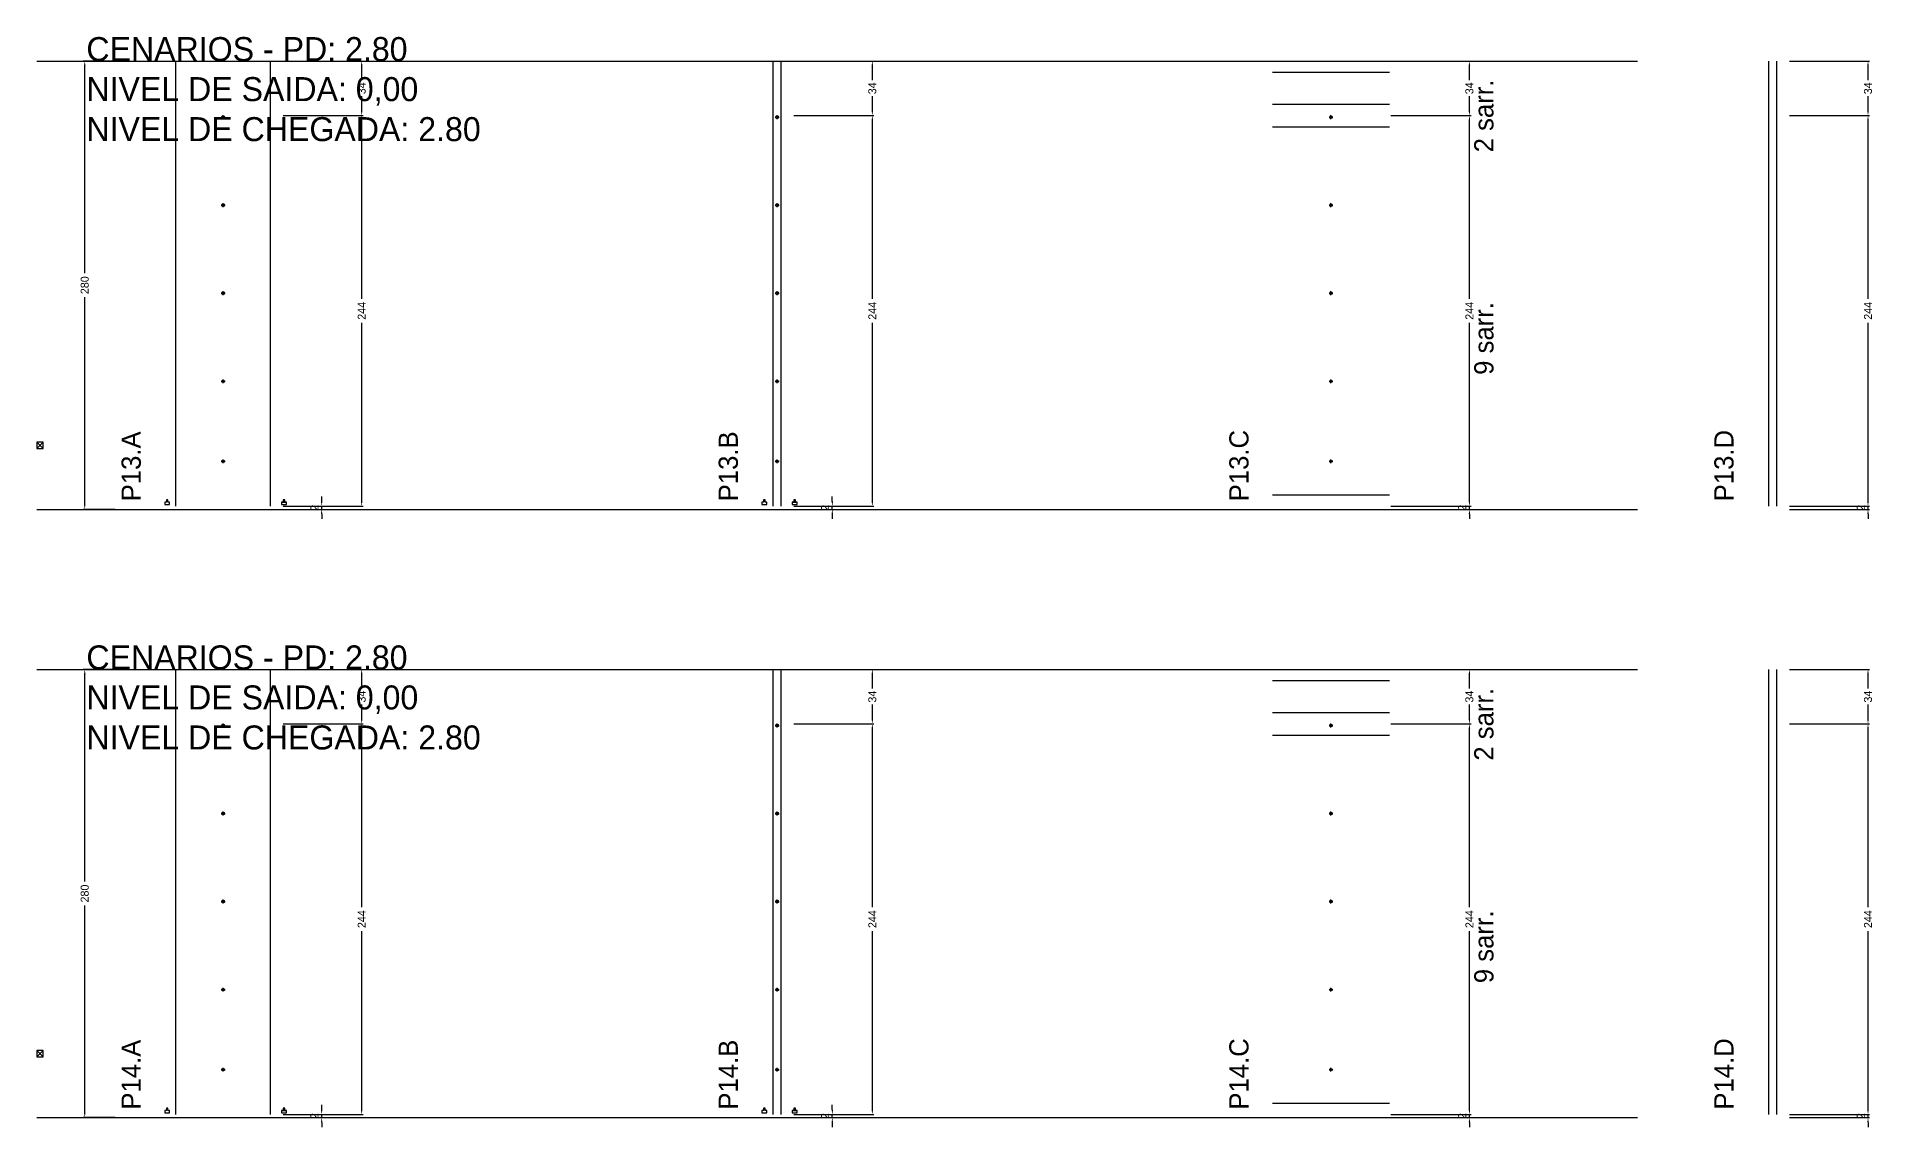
# Model space of a CAD drawing. Header units: centimetres. Extents: x -7000 to 4307, y -13306 to 295.
# Drawn here: x -7000 to -5853, y -5326 to -4645 of the extents above; entities that cross this region are included whole.
import ezdxf

# ---------------------------------------------------------------- set-up
doc = ezdxf.new("R2010")
doc.units = ezdxf.units.CM
doc.linetypes.add('DASHED', pattern=[2, -2])
for name, color, linetype in [('COTA', 241, 'Continuous'), ('COTAS FURACAO', 16, 'Continuous'), ('NOMENCLATURA', 7, 'Continuous'), ('Nível', 160, 'Continuous'), ('SARR_2.2x7', 40, 'Continuous')]:
    doc.layers.add(name, color=color, linetype=linetype)
doc.dimstyles.new('PAINEL-NOVA', dxfattribs={"dimtxt": 5, "dimasz": 3, "dimexe": 1, "dimexo": 1, "dimgap": 1, "dimtad": 1, "dimcen": 2.5, "dimazin": 3, "dimtfac": 1, "dimtmove": 0, "dimatfit": 3})

# ---------------------------------------------------------------- blocks, each defined once
blk = doc.blocks.new('_CLOSEDFILLED')
at = {"color": 0, "linetype": 'BYBLOCK'}
blk.add_solid([(-1, 0.16), (0, 0), (-1, -0.16)], dxfattribs=at)
blk = doc.blocks.new('*D409')
for p, q in [((-6951, -4660), (-6971, -4660)), ((-6970, -4792.5), (-6970, -4663)), ((-6970, -4937), (-6970, -4807.5)), ((-6951, -4940), (-6971, -4940))]:
    blk.add_line(p, q)
at = {"layer": 'Defpoints'}
for p in [(-6950, -4660), (-6970, -4940), (-6950, -4940)]:
    blk.add_point(p, dxfattribs=at)
at = {"layer": 'COTA', "xscale": 3, "yscale": 3}
for p, rotation in [((-6970, -4660), 90), ((-6970, -4940), 270)]:
    blk.add_blockref('_CLOSEDFILLED', p, dxfattribs=dict(at, rotation=rotation))
at = {"layer": 'COTA', "insert": (-6970, -4800), "char_height": 5, "attachment_point": 5, "rotation": 90}
blk.add_mtext('280', dxfattribs=at)
blk = doc.blocks.new('MULDURA')
at = {"layer": 'Paineis'}
for p, q in [((0, 0), (4, 4)), ((4, 0), (0, 4))]:
    blk.add_line(p, q, dxfattribs=at)
blk.add_lwpolyline([(0, 0), (4, 0), (4, 4), (0, 4)], close=True, dxfattribs=at)
blk = doc.blocks.new('*D411')
for p, q in [((-6846, -4694), (-6796, -4694)), ((-6797, -4808.5), (-6797, -4697)), ((-6797, -4935), (-6797, -4823.5)), ((-6846, -4938), (-6796, -4938))]:
    blk.add_line(p, q)
at = {"layer": 'Defpoints'}
for p in [(-6847, -4694), (-6847, -4938), (-6797, -4938)]:
    blk.add_point(p, dxfattribs=at)
at = {"layer": 'COTA', "xscale": 3, "yscale": 3}
for p, rotation in [((-6797, -4694), 90), ((-6797, -4938), 270)]:
    blk.add_blockref('_CLOSEDFILLED', p, dxfattribs=dict(at, rotation=rotation))
at = {"layer": 'COTA', "insert": (-6797, -4816), "char_height": 5, "attachment_point": 5, "rotation": 90}
blk.add_mtext('244', dxfattribs=at)
blk = doc.blocks.new('*D412')
for p, q in [((-6846, -4660), (-6796, -4660)), ((-6797, -4672), (-6797, -4663)), ((-6797, -4691), (-6797, -4682)), ((-6846, -4694), (-6796, -4694))]:
    blk.add_line(p, q)
at = {"layer": 'Defpoints'}
for p in [(-6847, -4660), (-6847, -4694), (-6797, -4694)]:
    blk.add_point(p, dxfattribs=at)
at = {"layer": 'COTA', "xscale": 3, "yscale": 3}
for p, rotation in [((-6797, -4660), 90), ((-6797, -4694), 270)]:
    blk.add_blockref('_CLOSEDFILLED', p, dxfattribs=dict(at, rotation=rotation))
at = {"layer": 'COTA', "insert": (-6797, -4677), "char_height": 5, "attachment_point": 5, "rotation": 90}
blk.add_mtext('34', dxfattribs=at)
blk = doc.blocks.new('SLIPTEE')
at = {"layer": 'Paineis'}
blk.add_lwpolyline([(0, 0), (3, 0), (3, 1.5), (2, 1.5), (2, 3), (1, 3), (1, 1.5), (0, 1.5)], close=True, dxfattribs=at)
blk = doc.blocks.new('SLIPTDD')
at = {"layer": 'Paineis'}
blk.add_line((0, 1.5), (3, 1.5), dxfattribs=at)
blk.add_lwpolyline([(0, 0), (3, 0), (3, 1.5), (2, 1.5), (2, 3), (1, 3), (1, 1.5), (0, 1.5)], close=True, dxfattribs=at)
blk = doc.blocks.new('furacao')
at = {"layer": 'COTAS FURACAO'}
for p, q in [((-1.2, 0), (1.2, 0)), ((0, -1.2), (0, 1.2))]:
    blk.add_line(p, q, dxfattribs=at)
blk.add_circle((0, 0), 0.8, dxfattribs=at)
blk = doc.blocks.new('*D414')
for p, q in [((-6527, -4694), (-6477, -4694)), ((-6478, -4808.5), (-6478, -4697)), ((-6478, -4935), (-6478, -4823.5)), ((-6527, -4938), (-6477, -4938))]:
    blk.add_line(p, q)
at = {"layer": 'Defpoints'}
for p in [(-6528, -4694), (-6528, -4938), (-6478, -4938)]:
    blk.add_point(p, dxfattribs=at)
at = {"layer": 'COTA', "xscale": 3, "yscale": 3}
for p, rotation in [((-6478, -4694), 90), ((-6478, -4938), 270)]:
    blk.add_blockref('_CLOSEDFILLED', p, dxfattribs=dict(at, rotation=rotation))
at = {"layer": 'COTA', "insert": (-6478, -4816), "char_height": 5, "attachment_point": 5, "rotation": 90}
blk.add_mtext('244', dxfattribs=at)
blk = doc.blocks.new('*D415')
for p, q in [((-6527, -4660), (-6477, -4660)), ((-6478, -4672), (-6478, -4663)), ((-6478, -4691), (-6478, -4682)), ((-6527, -4694), (-6477, -4694))]:
    blk.add_line(p, q)
at = {"layer": 'Defpoints'}
for p in [(-6528, -4660), (-6528, -4694), (-6478, -4694)]:
    blk.add_point(p, dxfattribs=at)
at = {"layer": 'COTA', "xscale": 3, "yscale": 3}
for p, rotation in [((-6478, -4660), 90), ((-6478, -4694), 270)]:
    blk.add_blockref('_CLOSEDFILLED', p, dxfattribs=dict(at, rotation=rotation))
at = {"layer": 'COTA', "insert": (-6478, -4677), "char_height": 5, "attachment_point": 5, "rotation": 90}
blk.add_mtext('34', dxfattribs=at)
blk = doc.blocks.new('*D417')
for p, q in [((-6154, -4694), (-6104, -4694)), ((-6105, -4808.5), (-6105, -4697)), ((-6105, -4935), (-6105, -4823.5)), ((-6154, -4938), (-6104, -4938))]:
    blk.add_line(p, q)
at = {"layer": 'Defpoints'}
for p in [(-6155, -4694), (-6155, -4938), (-6105, -4938)]:
    blk.add_point(p, dxfattribs=at)
at = {"layer": 'COTA', "xscale": 3, "yscale": 3}
for p, rotation in [((-6105, -4694), 90), ((-6105, -4938), 270)]:
    blk.add_blockref('_CLOSEDFILLED', p, dxfattribs=dict(at, rotation=rotation))
at = {"layer": 'COTA', "insert": (-6105, -4816), "char_height": 5, "attachment_point": 5, "rotation": 90}
blk.add_mtext('244', dxfattribs=at)
blk = doc.blocks.new('*D418')
for p, q in [((-6154, -4660), (-6104, -4660)), ((-6105, -4672), (-6105, -4663)), ((-6105, -4691), (-6105, -4682)), ((-6154, -4694), (-6104, -4694))]:
    blk.add_line(p, q)
at = {"layer": 'Defpoints'}
for p in [(-6155, -4660), (-6155, -4694), (-6105, -4694)]:
    blk.add_point(p, dxfattribs=at)
at = {"layer": 'COTA', "xscale": 3, "yscale": 3}
for p, rotation in [((-6105, -4660), 90), ((-6105, -4694), 270)]:
    blk.add_blockref('_CLOSEDFILLED', p, dxfattribs=dict(at, rotation=rotation))
at = {"layer": 'COTA', "insert": (-6105, -4677), "char_height": 5, "attachment_point": 5, "rotation": 90}
blk.add_mtext('34', dxfattribs=at)
blk = doc.blocks.new('*D420')
for p, q in [((-5905, -4694), (-5855, -4694)), ((-5856, -4808.5), (-5856, -4697)), ((-5856, -4935), (-5856, -4823.5)), ((-5905, -4938), (-5855, -4938))]:
    blk.add_line(p, q)
at = {"layer": 'Defpoints'}
for p in [(-5906, -4694), (-5906, -4938), (-5856, -4938)]:
    blk.add_point(p, dxfattribs=at)
at = {"layer": 'COTA', "xscale": 3, "yscale": 3}
for p, rotation in [((-5856, -4694), 90), ((-5856, -4938), 270)]:
    blk.add_blockref('_CLOSEDFILLED', p, dxfattribs=dict(at, rotation=rotation))
at = {"layer": 'COTA', "insert": (-5856, -4816), "char_height": 5, "attachment_point": 5, "rotation": 90}
blk.add_mtext('244', dxfattribs=at)
blk = doc.blocks.new('*D421')
for p, q in [((-5905, -4660), (-5855, -4660)), ((-5856, -4672), (-5856, -4663)), ((-5856, -4691), (-5856, -4682)), ((-5905, -4694), (-5855, -4694))]:
    blk.add_line(p, q)
at = {"layer": 'Defpoints'}
for p in [(-5906, -4660), (-5906, -4694), (-5856, -4694)]:
    blk.add_point(p, dxfattribs=at)
at = {"layer": 'COTA', "xscale": 3, "yscale": 3}
for p, rotation in [((-5856, -4660), 90), ((-5856, -4694), 270)]:
    blk.add_blockref('_CLOSEDFILLED', p, dxfattribs=dict(at, rotation=rotation))
at = {"layer": 'COTA', "insert": (-5856, -4677), "char_height": 5, "attachment_point": 5, "rotation": 90}
blk.add_mtext('34', dxfattribs=at)
blk = doc.blocks.new('*D443')
for p, q in [((-6951, -5040), (-6971, -5040)), ((-6970, -5172.5), (-6970, -5043)), ((-6970, -5317), (-6970, -5187.5)), ((-6951, -5320), (-6971, -5320))]:
    blk.add_line(p, q)
at = {"layer": 'Defpoints'}
for p in [(-6950, -5040), (-6970, -5320), (-6950, -5320)]:
    blk.add_point(p, dxfattribs=at)
at = {"layer": 'COTA', "xscale": 3, "yscale": 3}
for p, rotation in [((-6970, -5040), 90), ((-6970, -5320), 270)]:
    blk.add_blockref('_CLOSEDFILLED', p, dxfattribs=dict(at, rotation=rotation))
at = {"layer": 'COTA', "insert": (-6970, -5180), "char_height": 5, "attachment_point": 5, "rotation": 90}
blk.add_mtext('280', dxfattribs=at)
blk = doc.blocks.new('*D445')
for p, q in [((-6846, -5074), (-6796, -5074)), ((-6797, -5188.5), (-6797, -5077)), ((-6797, -5315), (-6797, -5203.5)), ((-6846, -5318), (-6796, -5318))]:
    blk.add_line(p, q)
at = {"layer": 'Defpoints'}
for p in [(-6847, -5074), (-6847, -5318), (-6797, -5318)]:
    blk.add_point(p, dxfattribs=at)
at = {"layer": 'COTA', "xscale": 3, "yscale": 3}
for p, rotation in [((-6797, -5074), 90), ((-6797, -5318), 270)]:
    blk.add_blockref('_CLOSEDFILLED', p, dxfattribs=dict(at, rotation=rotation))
at = {"layer": 'COTA', "insert": (-6797, -5196), "char_height": 5, "attachment_point": 5, "rotation": 90}
blk.add_mtext('244', dxfattribs=at)
blk = doc.blocks.new('*D446')
for p, q in [((-6846, -5040), (-6796, -5040)), ((-6797, -5052), (-6797, -5043)), ((-6797, -5071), (-6797, -5062)), ((-6846, -5074), (-6796, -5074))]:
    blk.add_line(p, q)
at = {"layer": 'Defpoints'}
for p in [(-6847, -5040), (-6847, -5074), (-6797, -5074)]:
    blk.add_point(p, dxfattribs=at)
at = {"layer": 'COTA', "xscale": 3, "yscale": 3}
for p, rotation in [((-6797, -5040), 90), ((-6797, -5074), 270)]:
    blk.add_blockref('_CLOSEDFILLED', p, dxfattribs=dict(at, rotation=rotation))
at = {"layer": 'COTA', "insert": (-6797, -5057), "char_height": 5, "attachment_point": 5, "rotation": 90}
blk.add_mtext('34', dxfattribs=at)
blk = doc.blocks.new('*D448')
for p, q in [((-6527, -5074), (-6477, -5074)), ((-6478, -5188.5), (-6478, -5077)), ((-6478, -5315), (-6478, -5203.5)), ((-6527, -5318), (-6477, -5318))]:
    blk.add_line(p, q)
at = {"layer": 'Defpoints'}
for p in [(-6528, -5074), (-6528, -5318), (-6478, -5318)]:
    blk.add_point(p, dxfattribs=at)
at = {"layer": 'COTA', "xscale": 3, "yscale": 3}
for p, rotation in [((-6478, -5074), 90), ((-6478, -5318), 270)]:
    blk.add_blockref('_CLOSEDFILLED', p, dxfattribs=dict(at, rotation=rotation))
at = {"layer": 'COTA', "insert": (-6478, -5196), "char_height": 5, "attachment_point": 5, "rotation": 90}
blk.add_mtext('244', dxfattribs=at)
blk = doc.blocks.new('*D449')
for p, q in [((-6527, -5040), (-6477, -5040)), ((-6478, -5052), (-6478, -5043)), ((-6478, -5071), (-6478, -5062)), ((-6527, -5074), (-6477, -5074))]:
    blk.add_line(p, q)
at = {"layer": 'Defpoints'}
for p in [(-6528, -5040), (-6528, -5074), (-6478, -5074)]:
    blk.add_point(p, dxfattribs=at)
at = {"layer": 'COTA', "xscale": 3, "yscale": 3}
for p, rotation in [((-6478, -5040), 90), ((-6478, -5074), 270)]:
    blk.add_blockref('_CLOSEDFILLED', p, dxfattribs=dict(at, rotation=rotation))
at = {"layer": 'COTA', "insert": (-6478, -5057), "char_height": 5, "attachment_point": 5, "rotation": 90}
blk.add_mtext('34', dxfattribs=at)
blk = doc.blocks.new('*D451')
for p, q in [((-6154, -5074), (-6104, -5074)), ((-6105, -5188.5), (-6105, -5077)), ((-6105, -5315), (-6105, -5203.5)), ((-6154, -5318), (-6104, -5318))]:
    blk.add_line(p, q)
at = {"layer": 'Defpoints'}
for p in [(-6155, -5074), (-6155, -5318), (-6105, -5318)]:
    blk.add_point(p, dxfattribs=at)
at = {"layer": 'COTA', "xscale": 3, "yscale": 3}
for p, rotation in [((-6105, -5074), 90), ((-6105, -5318), 270)]:
    blk.add_blockref('_CLOSEDFILLED', p, dxfattribs=dict(at, rotation=rotation))
at = {"layer": 'COTA', "insert": (-6105, -5196), "char_height": 5, "attachment_point": 5, "rotation": 90}
blk.add_mtext('244', dxfattribs=at)
blk = doc.blocks.new('*D452')
for p, q in [((-6154, -5040), (-6104, -5040)), ((-6105, -5052), (-6105, -5043)), ((-6105, -5071), (-6105, -5062)), ((-6154, -5074), (-6104, -5074))]:
    blk.add_line(p, q)
at = {"layer": 'Defpoints'}
for p in [(-6155, -5040), (-6155, -5074), (-6105, -5074)]:
    blk.add_point(p, dxfattribs=at)
at = {"layer": 'COTA', "xscale": 3, "yscale": 3}
for p, rotation in [((-6105, -5040), 90), ((-6105, -5074), 270)]:
    blk.add_blockref('_CLOSEDFILLED', p, dxfattribs=dict(at, rotation=rotation))
at = {"layer": 'COTA', "insert": (-6105, -5057), "char_height": 5, "attachment_point": 5, "rotation": 90}
blk.add_mtext('34', dxfattribs=at)
blk = doc.blocks.new('*D454')
for p, q in [((-5905, -5074), (-5855, -5074)), ((-5856, -5188.5), (-5856, -5077)), ((-5856, -5315), (-5856, -5203.5)), ((-5905, -5318), (-5855, -5318))]:
    blk.add_line(p, q)
at = {"layer": 'Defpoints'}
for p in [(-5906, -5074), (-5906, -5318), (-5856, -5318)]:
    blk.add_point(p, dxfattribs=at)
at = {"layer": 'COTA', "xscale": 3, "yscale": 3}
for p, rotation in [((-5856, -5074), 90), ((-5856, -5318), 270)]:
    blk.add_blockref('_CLOSEDFILLED', p, dxfattribs=dict(at, rotation=rotation))
at = {"layer": 'COTA', "insert": (-5856, -5196), "char_height": 5, "attachment_point": 5, "rotation": 90}
blk.add_mtext('244', dxfattribs=at)
blk = doc.blocks.new('*D455')
for p, q in [((-5905, -5040), (-5855, -5040)), ((-5856, -5052), (-5856, -5043)), ((-5856, -5071), (-5856, -5062)), ((-5905, -5074), (-5855, -5074))]:
    blk.add_line(p, q)
at = {"layer": 'Defpoints'}
for p in [(-5906, -5040), (-5906, -5074), (-5856, -5074)]:
    blk.add_point(p, dxfattribs=at)
at = {"layer": 'COTA', "xscale": 3, "yscale": 3}
for p, rotation in [((-5856, -5040), 90), ((-5856, -5074), 270)]:
    blk.add_blockref('_CLOSEDFILLED', p, dxfattribs=dict(at, rotation=rotation))
at = {"layer": 'COTA', "insert": (-5856, -5057), "char_height": 5, "attachment_point": 5, "rotation": 90}
blk.add_mtext('34', dxfattribs=at)

msp = doc.modelspace()

# ---------------------------------------------------------------- linework, layer by layer
at = {"layer": 'Nível', "linetype": 'DASHED'}
for points in [[(-7000, -4660), (-6000, -4660)], [(-7000, -4940), (-6000, -4940)], [(-7000, -5040), (-6000, -5040)], [(-7000, -5320), (-6000, -5320)]]:
    msp.add_lwpolyline(points, dxfattribs=at)
at = {"layer": 'SARR_2.2x7'}
for points in [[(-6913, -4694), (-6913, -4660)], [(-6854, -4694), (-6854, -4660)], [(-6540, -4694), (-6540, -4660)], [(-6535, -4694), (-6535, -4660)], [(-6228, -4667), (-6155, -4667)], [(-5918, -4694), (-5918, -4660)], [(-5913, -4694), (-5913, -4660)], [(-6228, -4687), (-6155, -4687)], [(-6228, -4701), (-6155, -4701)], [(-6228, -4931), (-6155, -4931)], [(-6913, -5074), (-6913, -5040)], [(-6854, -5074), (-6854, -5040)], [(-6540, -5074), (-6540, -5040)], [(-6535, -5074), (-6535, -5040)], [(-6228, -5047), (-6155, -5047)], [(-5918, -5074), (-5918, -5040)], [(-5913, -5074), (-5913, -5040)], [(-6228, -5067), (-6155, -5067)], [(-6228, -5081), (-6155, -5081)], [(-6228, -5311), (-6155, -5311)]]:
    msp.add_lwpolyline(points, dxfattribs=at)
at = {"layer": 'SARR_2.2x7', "linetype": 'DASHED'}
for points in [[(-6913, -4938), (-6913, -4694)], [(-6854, -4938), (-6854, -4694)], [(-6540, -4938), (-6540, -4694)], [(-6535, -4938), (-6535, -4694)], [(-5918, -4938), (-5918, -4694)], [(-5913, -4938), (-5913, -4694)], [(-6913, -5318), (-6913, -5074)], [(-6854, -5318), (-6854, -5074)], [(-6540, -5318), (-6540, -5074)], [(-6535, -5318), (-6535, -5074)], [(-5918, -5318), (-5918, -5074)], [(-5913, -5318), (-5913, -5074)]]:
    msp.add_lwpolyline(points, dxfattribs=at)

# ---------------------------------------------------------------- block references
at = {"layer": 'COTA'}
for name, p in [('furacao', (-6883.5, -4695)), ('furacao', (-6537.5, -4695)), ('furacao', (-6191.5, -4695)), ('furacao', (-6883.5, -4750)), ('furacao', (-6537.5, -4750)), ('furacao', (-6191.5, -4750)), ('furacao', (-6883.5, -4805)), ('furacao', (-6537.5, -4805)), ('furacao', (-6191.5, -4805)), ('furacao', (-6883.5, -4860)), ('furacao', (-6537.5, -4860)), ('furacao', (-6191.5, -4860)), ('MULDURA', (-7000, -4902)), ('furacao', (-6883.5, -4910)), ('furacao', (-6537.5, -4910)), ('furacao', (-6191.5, -4910)), ('SLIPTEE', (-6920, -4937)), ('SLIPTDD', (-6847, -4937)), ('SLIPTEE', (-6547, -4937)), ('SLIPTDD', (-6528, -4937)), ('furacao', (-6883.5, -5075)), ('furacao', (-6537.5, -5075)), ('furacao', (-6191.5, -5075)), ('furacao', (-6883.5, -5130)), ('furacao', (-6537.5, -5130)), ('furacao', (-6191.5, -5130)), ('furacao', (-6883.5, -5185)), ('furacao', (-6537.5, -5185)), ('furacao', (-6191.5, -5185)), ('furacao', (-6883.5, -5240)), ('furacao', (-6537.5, -5240)), ('furacao', (-6191.5, -5240)), ('MULDURA', (-7000, -5282)), ('furacao', (-6883.5, -5290)), ('furacao', (-6537.5, -5290)), ('furacao', (-6191.5, -5290)), ('SLIPTEE', (-6920, -5317)), ('SLIPTDD', (-6847, -5317)), ('SLIPTEE', (-6547, -5317)), ('SLIPTDD', (-6528, -5317))]:
    msp.add_blockref(name, p, dxfattribs=at)

# ---------------------------------------------------------------- texts
at = {"layer": 'NOMENCLATURA'}
for s, p in [('CENARIOS - PD: 2.80', (-6969, -4660)), ('NIVEL DE SAIDA: 0,00', (-6969, -4685)), ('NIVEL DE CHEGADA: 2.80', (-6969, -4710)), ('CENARIOS - PD: 2.80', (-6969, -5040)), ('NIVEL DE SAIDA: 0,00', (-6969, -5065)), ('NIVEL DE CHEGADA: 2.80', (-6969, -5090))]:
    msp.add_text(s, height=15, dxfattribs=at).set_placement(p)
for s, p in [('2 sarr.', (-6090, -4717)), ('9 sarr.', (-6090, -4856)), ('P13.A', (-6935, -4935)), ('P13.B', (-6562, -4935)), ('P13.C', (-6243, -4935)), ('P13.D', (-5940, -4935)), ('2 sarr.', (-6090, -5097)), ('9 sarr.', (-6090, -5236)), ('P14.A', (-6935, -5315)), ('P14.B', (-6562, -5315)), ('P14.C', (-6243, -5315)), ('P14.D', (-5940, -5315))]:
    msp.add_text(s, height=12, rotation=90, dxfattribs=at).set_placement(p)

# ---------------------------------------------------------------- dimensions: what is measured, and where the dimension line sits
at = {"layer": 'COTA'}
for base, p1, p2, picture, middle in [((-6970, -4940), (-6950, -4940), (-6950, -4660), '*D409', (-6970, -4800)), ((-6797, -4694), (-6847, -4694), (-6847, -4660), '*D412', (-6797, -4677)), ((-6478, -4694), (-6528, -4694), (-6528, -4660), '*D415', (-6478, -4677)), ((-6105, -4694), (-6155, -4694), (-6155, -4660), '*D418', (-6105, -4677)), ((-5856, -4694), (-5906, -4694), (-5906, -4660), '*D421', (-5856, -4677)), ((-6797, -4938), (-6847, -4938), (-6847, -4694), '*D411', (-6797, -4816)), ((-6478, -4938), (-6528, -4938), (-6528, -4694), '*D414', (-6478, -4816)), ((-6105, -4938), (-6155, -4938), (-6155, -4694), '*D417', (-6105, -4816)), ((-5856, -4938), (-5906, -4938), (-5906, -4694), '*D420', (-5856, -4816)), ((-6970, -5320), (-6950, -5320), (-6950, -5040), '*D443', (-6970, -5180)), ((-6797, -5074), (-6847, -5074), (-6847, -5040), '*D446', (-6797, -5057)), ((-6478, -5074), (-6528, -5074), (-6528, -5040), '*D449', (-6478, -5057)), ((-6105, -5074), (-6155, -5074), (-6155, -5040), '*D452', (-6105, -5057)), ((-5856, -5074), (-5906, -5074), (-5906, -5040), '*D455', (-5856, -5057)), ((-6797, -5318), (-6847, -5318), (-6847, -5074), '*D445', (-6797, -5196)), ((-6478, -5318), (-6528, -5318), (-6528, -5074), '*D448', (-6478, -5196)), ((-6105, -5318), (-6155, -5318), (-6155, -5074), '*D451', (-6105, -5196)), ((-5856, -5318), (-5906, -5318), (-5906, -5074), '*D454', (-5856, -5196))]:
    dim = msp.add_linear_dim(base=base, p1=p1, p2=p2, angle=90, dimstyle='PAINEL-NOVA', dxfattribs=at)
    dim.commit()
    dim.dimension.update_dxf_attribs({"geometry": picture, "text_midpoint": middle})
for base, p1, p2 in [((-6822, -4940), (-6847, -4940), (-6847, -4938)), ((-6503, -4940), (-6528, -4940), (-6528, -4938)), ((-6105, -4940), (-6155, -4940), (-6155, -4938)), ((-5856, -4940), (-5906, -4940), (-5906, -4938)), ((-6822, -5320), (-6847, -5320), (-6847, -5318)), ((-6503, -5320), (-6528, -5320), (-6528, -5318)), ((-6105, -5320), (-6155, -5320), (-6155, -5318)), ((-5856, -5320), (-5906, -5320), (-5906, -5318))]:
    msp.add_linear_dim(base=base, p1=p1, p2=p2, angle=90, dimstyle='PAINEL-NOVA', dxfattribs=at).render()

doc.saveas('drawing.dxf')
